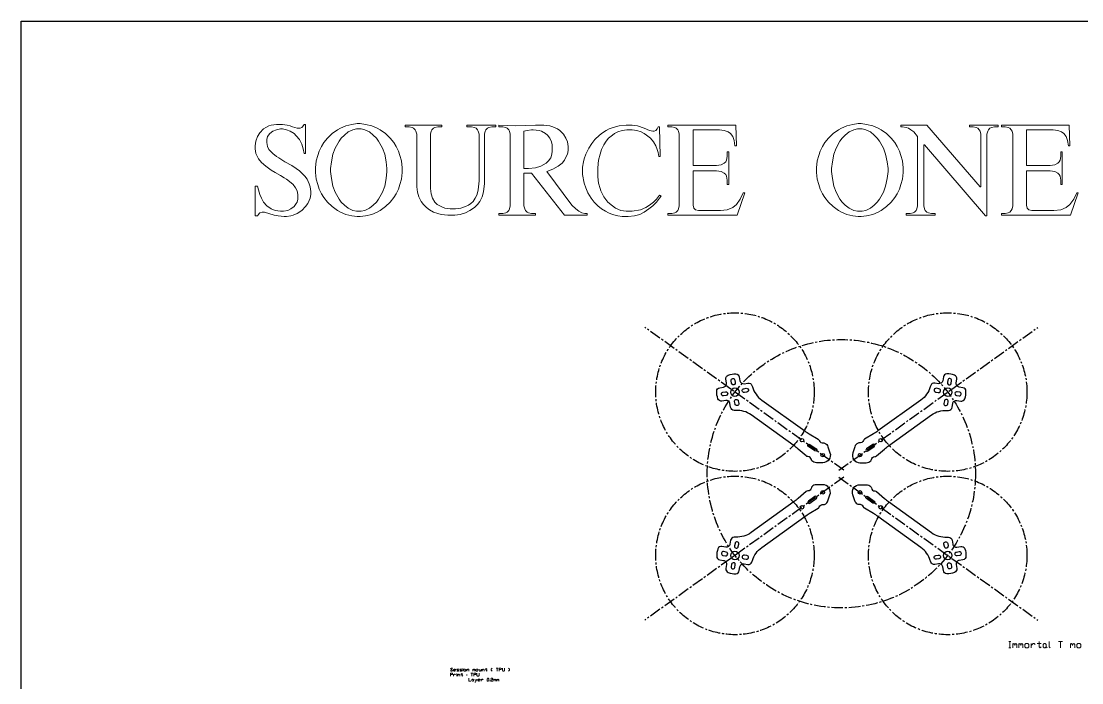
# Model space of a CAD drawing. Header units: millimetres. Extents: x 517 to 3327, y 581 to 1662.
# Drawn here: x 517 to 1387, y 1120 to 1662 of the extents above; entities that cross this region are included whole.
import ezdxf

# ---------------------------------------------------------------- set-up
doc = ezdxf.new("R2010")
doc.units = ezdxf.units.MM
doc.header["$LTSCALE"] = 0.5
doc.linetypes.add('CENTER2', pattern=[28.575, 19.05, -3.175, 3.175, -3.175])
for name, color, linetype in [('Arms', 250, 'Continuous'), ('Cen', 5, 'CENTER2'), ('draw', 1, 'Continuous')]:
    doc.layers.add(name, color=color, linetype=linetype)

msp = doc.modelspace()

# ---------------------------------------------------------------- linework, layer by layer
at = {"layer": 'Arms'}
for points in [[(1174.351, 1300.341), (1169.162, 1300.341, -0.2095062), (1165.486, 1301.952, -0.1433493), (1164.987, 1302.959, 0.3586729), (1162.087, 1305.436, -0.1747304), (1160.82, 1305.919), (1154.308, 1311.516, 0.0218201), (1150.88, 1314.212), (1115.544, 1339.585, 0.1682991), (1102.995, 1343.319, -0.0239248), (1101.561, 1343.325, -0.3527987), (1098.755, 1345.835), (1098.24, 1348.969, 0.4142136), (1094.794, 1351.444), (1091.66, 1350.929, -0.3527987), (1088.385, 1352.786, -0.1074773), (1087.352, 1359.077, -0.3527987), (1089.863, 1361.883), (1092.997, 1362.397, 0.4142136), (1095.471, 1365.843), (1094.957, 1368.977, -0.3527987), (1096.813, 1372.253, -0.1074773), (1103.104, 1373.285, -0.3527987), (1105.91, 1370.775), (1106.425, 1367.641, 0.4142136), (1109.871, 1365.166), (1113.005, 1365.68, -0.3527987), (1116.28, 1363.824, -0.0239248), (1116.744, 1362.466, 0.1682991), (1124.293, 1351.769), (1159.629, 1326.396, 0.0218201), (1163.279, 1324.009), (1170.664, 1319.628, -0.1747304), (1171.526, 1318.581, 0.3586729), (1174.8, 1316.625, -0.1433493), (1175.914, 1316.474, -0.2095062), (1178.615, 1313.505), (1180.274, 1308.589, -0.5130418)], [(1099.572, 1365.554), (1099.232, 1367.626, -1), (1102.291, 1368.128), (1102.631, 1366.056, -1)], [(1204.851, 1300.341), (1210.04, 1300.341, 0.2095062), (1213.717, 1301.952, 0.1433493), (1214.215, 1302.959, -0.3586729), (1217.115, 1305.436, 0.1747304), (1218.383, 1305.919), (1224.894, 1311.516, -0.0218201), (1228.323, 1314.212), (1263.658, 1339.585, -0.1682991), (1276.207, 1343.319, 0.0239248), (1277.642, 1343.325, 0.3527987), (1280.448, 1345.835), (1280.962, 1348.969, -0.4142136), (1284.409, 1351.444), (1287.543, 1350.929, 0.3527987), (1290.818, 1352.786, 0.1074773), (1291.85, 1359.077, 0.3527987), (1289.34, 1361.883), (1286.206, 1362.397, -0.4142136), (1283.732, 1365.843), (1284.246, 1368.977, 0.3527987), (1282.389, 1372.253, 0.1074773), (1276.098, 1373.285, 0.3527987), (1273.292, 1370.775), (1272.778, 1367.641, -0.4142136), (1269.332, 1365.166), (1266.198, 1365.68, 0.3527987), (1262.922, 1363.824, 0.0239248), (1262.459, 1362.466, -0.1682991), (1254.909, 1351.769), (1219.574, 1326.396, -0.0218201), (1215.923, 1324.009), (1208.539, 1319.628, 0.1747304), (1207.676, 1318.581, -0.3586729), (1204.403, 1316.625, 0.1433493), (1203.289, 1316.474, 0.2095062), (1200.588, 1313.505), (1198.929, 1308.589, 0.5130418)], [(1279.63, 1365.554), (1279.971, 1367.626, 1), (1276.911, 1368.128), (1276.571, 1366.056, 1)], [(1095.084, 1355.545), (1093.012, 1355.204, -1), (1092.509, 1358.264), (1094.582, 1358.604, -1)], [(1109.581, 1361.065), (1111.653, 1361.405, -1), (1112.155, 1358.346), (1110.083, 1358.006, -1)], [(1269.622, 1361.065), (1267.549, 1361.405, 1), (1267.047, 1358.346), (1269.12, 1358.006, 1)], [(1284.119, 1355.545), (1286.191, 1355.204, 1), (1286.693, 1358.264), (1284.621, 1358.604, 1)], [(1105.093, 1351.056), (1105.433, 1348.984, -1), (1102.374, 1348.482), (1102.034, 1350.554, -1)], [(1274.11, 1351.056), (1273.77, 1348.984, 1), (1276.829, 1348.482), (1277.169, 1350.554, 1)], [(1169.046, 1311.632, -1), (1167.879, 1310.007), (1162.599, 1313.799, -1), (1163.766, 1315.423)], [(1210.157, 1311.632, 1), (1211.324, 1310.007), (1216.603, 1313.799, 1), (1215.437, 1315.423)], [(1174.351, 1282.341), (1169.162, 1282.341, 0.2095062), (1165.486, 1280.73, 0.1433493), (1164.987, 1279.723, -0.3586729), (1162.087, 1277.246, 0.1747304), (1160.82, 1276.763), (1154.308, 1271.167, -0.0218201), (1150.88, 1268.47), (1115.544, 1243.098, -0.1682991), (1102.995, 1239.363, 0.0239248), (1101.561, 1239.357, 0.3527987), (1098.755, 1236.847), (1098.24, 1233.713, -0.4142136), (1094.794, 1231.239), (1091.66, 1231.753, 0.3527987), (1088.385, 1229.896, 0.1074773), (1087.352, 1223.605, 0.3527987), (1089.863, 1220.799), (1092.997, 1220.285, -0.4142136), (1095.471, 1216.839), (1094.957, 1213.705, 0.3527987), (1096.813, 1210.43, 0.1074773), (1103.104, 1209.397, 0.3527987), (1105.91, 1211.907), (1106.425, 1215.041, -0.4142136), (1109.871, 1217.516), (1113.005, 1217.002, 0.3527987), (1116.28, 1218.858, 0.0239248), (1116.744, 1220.216, -0.1682991), (1124.293, 1230.913), (1159.629, 1256.286, -0.0218201), (1163.279, 1258.673), (1170.664, 1263.054, 0.1747304), (1171.526, 1264.101, -0.3586729), (1174.8, 1266.057, 0.1433493), (1175.914, 1266.208, 0.2095062), (1178.615, 1269.177), (1180.274, 1274.094, 0.5130418)], [(1204.851, 1282.341), (1210.04, 1282.341, -0.2095062), (1213.717, 1280.73, -0.1433493), (1214.215, 1279.723, 0.3586729), (1217.115, 1277.246, -0.1747304), (1218.383, 1276.763), (1224.894, 1271.167, 0.0218201), (1228.323, 1268.47), (1263.658, 1243.098, 0.1682991), (1276.207, 1239.363, -0.0239248), (1277.642, 1239.357, -0.3527987), (1280.448, 1236.847), (1280.962, 1233.713, 0.4142136), (1284.409, 1231.239), (1287.543, 1231.753, -0.3527987), (1290.818, 1229.896, -0.1074773), (1291.85, 1223.605, -0.3527987), (1289.34, 1220.799), (1286.206, 1220.285, 0.4142136), (1283.732, 1216.839), (1284.246, 1213.705, -0.3527987), (1282.389, 1210.43, -0.1074773), (1276.098, 1209.397, -0.3527987), (1273.292, 1211.907), (1272.778, 1215.041, 0.4142136), (1269.332, 1217.516), (1266.198, 1217.002, -0.3527987), (1262.922, 1218.858, -0.0239248), (1262.459, 1220.216, 0.1682991), (1254.909, 1230.913), (1219.574, 1256.286, 0.0218201), (1215.923, 1258.673), (1208.539, 1263.054, -0.1747304), (1207.676, 1264.101, 0.3586729), (1204.403, 1266.057, -0.1433493), (1203.289, 1266.208, -0.2095062), (1200.588, 1269.177), (1198.929, 1274.094, -0.5130418)], [(1169.046, 1271.05, 1), (1167.879, 1272.675), (1162.599, 1268.883, 1), (1163.766, 1267.259)], [(1210.157, 1271.05, -1), (1211.324, 1272.675), (1216.603, 1268.883, -1), (1215.437, 1267.259)], [(1095.084, 1227.138), (1093.012, 1227.478, 1), (1092.509, 1224.419), (1094.582, 1224.079, 1)], [(1105.093, 1231.626), (1105.433, 1233.698, 1), (1102.374, 1234.2), (1102.034, 1232.128, 1)], [(1274.11, 1231.626), (1273.77, 1233.698, -1), (1276.829, 1234.2), (1277.169, 1232.128, -1)], [(1284.119, 1227.138), (1286.191, 1227.478, -1), (1286.693, 1224.419), (1284.621, 1224.079, -1)], [(1099.572, 1217.129), (1099.232, 1215.056, 1), (1102.291, 1214.554), (1102.631, 1216.627, 1)], [(1109.581, 1221.617), (1111.653, 1221.277, 1), (1112.155, 1224.336), (1110.083, 1224.676, 1)], [(1269.622, 1221.617), (1267.549, 1221.277, -1), (1267.047, 1224.336), (1269.12, 1224.676, -1)], [(1279.63, 1217.129), (1279.971, 1215.056, -1), (1276.911, 1214.554), (1276.571, 1216.627, -1)]]:
    msp.add_lwpolyline(points, format="xyb", close=True, dxfattribs=at)
for centre, radius in [((1102.332, 1358.305), 3.5), ((1276.87, 1358.305), 3.5), ((1157.293, 1318.84), 1.45), ((1221.909, 1318.84), 1.45), ((1174.351, 1306.591), 1.45), ((1204.851, 1306.591), 1.45), ((1174.351, 1276.091), 1.45), ((1204.851, 1276.091), 1.45), ((1157.293, 1263.842), 1.45), ((1221.909, 1263.842), 1.45), ((1102.332, 1224.377), 3.5), ((1276.87, 1224.377), 3.5)]:
    msp.add_circle(centre, radius, dxfattribs=at)
at = {"layer": 'Cen'}
for p, q in [((1191.683, 1294.146), (1028.415, 1411.382)), ((1187.519, 1294.146), (1350.788, 1411.382)), ((1191.683, 1288.537), (1028.415, 1171.3)), ((1187.519, 1288.537), (1350.788, 1171.3))]:
    msp.add_line(p, q, dxfattribs=at)
for centre, radius in [((1102.332, 1358.305), 65), ((1276.87, 1358.305), 65), ((1189.601, 1291.341), 110), ((1102.332, 1224.377), 65), ((1276.87, 1224.377), 65)]:
    msp.add_circle(centre, radius, dxfattribs=at)
at = {"layer": 'draw'}
msp.add_lwpolyline([(516.78, 1662.373), (3327.338, 1662.373), (3327.338, 580.661), (516.78, 580.661)], close=True, dxfattribs=at)
at = {"layer": 'draw', "color": 1, "lineweight": 0}
for points in [[(709.366, 1564.072), (710.701, 1567.809), (712.569, 1570.924), (715.684, 1574.038), (717.553, 1575.284), (720.044, 1576.53), (721.913, 1577.152), (726.273, 1577.775), (731.256, 1577.775), (734.994, 1577.152), (737.485, 1576.53), (739.354, 1575.907), (743.18, 1574.661), (745.672, 1574.661), (746.917, 1575.284), (747.54, 1575.907), (748.786, 1577.775), (750.032, 1577.775), (750.032, 1555.262), (750.032, 1554.017), (748.786, 1554.017), (748.163, 1557.754), (746.917, 1561.58), (745.049, 1565.318), (742.468, 1568.432), (740.6, 1570.301), (737.485, 1572.169), (734.371, 1573.415), (731.256, 1574.038), (729.387, 1574.038), (726.273, 1573.415), (723.159, 1572.169), (720.667, 1570.301), (718.798, 1567.809), (718.175, 1565.318)], [(778.774, 1574.661), (783.134, 1576.53)], [(783.134, 1576.53), (788.117, 1577.775)], [(788.117, 1577.775), (792.477, 1578.398)], [(829.317, 1538.444), (829.317, 1542.182), (828.694, 1547.788), (827.448, 1552.148), (826.203, 1555.885), (824.334, 1559.623), (822.465, 1562.826), (819.351, 1566.563), (815.613, 1570.301), (811.253, 1573.415), (808.762, 1574.661), (804.312, 1576.53), (799.329, 1577.775), (794.969, 1578.398), (792.477, 1578.398)], [(831.809, 1575.907), (831.809, 1577.152), (859.928, 1577.152), (861.796, 1577.152)], [(834.923, 1575.907), (831.809, 1575.907)], [(837.415, 1575.284), (834.923, 1575.907)], [(838.66, 1574.661), (837.415, 1575.284)], [(854.944, 1574.661), (856.19, 1575.284), (858.682, 1575.907), (861.796, 1575.907)], [(861.796, 1575.907), (861.796, 1577.152)], [(882.441, 1575.907), (882.441, 1577.152)], [(882.441, 1577.152), (904.954, 1577.152), (906.199, 1577.152)], [(889.915, 1574.661), (888.67, 1575.284), (886.178, 1575.907), (882.441, 1575.907)], [(899.259, 1574.661), (900.504, 1575.284)], [(900.504, 1575.284), (902.996, 1575.907)], [(902.996, 1575.907), (906.199, 1575.907)], [(906.199, 1575.907), (906.199, 1577.152)], [(908.691, 1577.152), (908.691, 1575.907)], [(922.395, 1576.53), (908.691, 1577.152)], [(918.034, 1569.678), (917.412, 1572.169), (916.789, 1573.415), (915.543, 1574.661), (914.297, 1575.284), (911.806, 1575.907), (908.691, 1575.907)], [(938.679, 1577.152), (922.395, 1576.53)], [(945.531, 1577.152), (939.925, 1577.152), (938.679, 1577.152)], [(965.463, 1559.623), (964.84, 1563.449), (963.594, 1566.563), (961.726, 1569.678), (958.611, 1572.792), (956.743, 1574.038), (953.005, 1575.907), (950.514, 1576.53), (945.531, 1577.152)], [(991.091, 1569.055), (993.582, 1570.924), (996.697, 1572.792), (999.188, 1574.038), (1002.392, 1575.284), (1007.375, 1576.53), (1012.981, 1577.152), (1017.964, 1577.152), (1022.324, 1576.53), (1027.93, 1574.661), (1032.29, 1572.792), (1034.871, 1572.169), (1036.117, 1572.169), (1037.363, 1572.792), (1038.608, 1574.038), (1039.231, 1575.907)], [(1021.701, 1572.792), (1025.439, 1571.546), (1027.93, 1570.301), (1029.799, 1569.055), (1032.913, 1566.563), (1035.494, 1563.449), (1037.363, 1560.334), (1038.608, 1557.131), (1039.231, 1554.639), (1039.854, 1551.525), (1041.1, 1551.525), (1040.477, 1575.907), (1039.231, 1575.907)], [(1102.944, 1577.152), (1052.312, 1577.152), (1047.329, 1577.152)], [(1056.672, 1569.678), (1056.049, 1572.169), (1055.426, 1573.415), (1054.181, 1574.661), (1052.935, 1575.284), (1050.443, 1575.907), (1047.329, 1575.907), (1047.329, 1577.152)], [(1067.973, 1573.415), (1084.791, 1573.415), (1089.774, 1573.415), (1093.512, 1572.792), (1096.626, 1571.546), (1098.584, 1570.301), (1100.452, 1567.809), (1101.698, 1564.695), (1102.321, 1560.334), (1103.567, 1560.334), (1102.944, 1577.152)], [(1189.704, 1574.661), (1194.064, 1576.53)], [(1194.064, 1576.53), (1199.136, 1577.775)], [(1199.136, 1577.775), (1203.496, 1578.398)], [(1240.336, 1538.444), (1240.336, 1542.182), (1239.713, 1547.788), (1238.467, 1552.148), (1237.221, 1555.885), (1235.353, 1559.623), (1233.484, 1562.826), (1230.37, 1566.563), (1226.543, 1570.301), (1222.183, 1573.415), (1219.692, 1574.661), (1215.331, 1576.53), (1210.348, 1577.775), (1205.988, 1578.398), (1203.496, 1578.398)], [(1238.467, 1575.907), (1238.467, 1577.152)], [(1259.735, 1577.152), (1242.827, 1577.152), (1238.467, 1577.152)], [(1239.713, 1575.907), (1238.467, 1575.907)], [(1239.713, 1575.907), (1242.827, 1575.284), (1244.696, 1574.661), (1246.565, 1573.415), (1249.056, 1571.546)], [(1303.426, 1526.52), (1259.735, 1577.152)], [(1294.705, 1577.152), (1317.129, 1577.152), (1318.375, 1577.152)], [(1294.705, 1575.907), (1294.705, 1577.152)], [(1297.82, 1575.907), (1294.705, 1575.907)], [(1300.311, 1575.284), (1297.82, 1575.907)], [(1301.557, 1574.661), (1300.311, 1575.284)], [(1311.523, 1574.661), (1312.769, 1575.284), (1315.261, 1575.907), (1318.375, 1575.907)], [(1318.375, 1575.907), (1318.375, 1577.152)], [(1376.482, 1577.152), (1325.939, 1577.152), (1320.867, 1577.152)], [(1330.299, 1569.678), (1329.676, 1572.169), (1329.053, 1573.415), (1327.808, 1574.661), (1326.562, 1575.284), (1324.07, 1575.907), (1320.867, 1575.907), (1320.867, 1577.152)], [(1341.511, 1573.415), (1358.418, 1573.415), (1363.401, 1573.415), (1367.139, 1572.792), (1370.253, 1571.546), (1372.122, 1570.301), (1373.99, 1567.809), (1375.236, 1564.695), (1375.859, 1560.334), (1377.105, 1560.334), (1376.482, 1577.152)], [(764.981, 1562.826), (768.096, 1566.563)], [(768.096, 1566.563), (771.833, 1570.301)], [(771.833, 1570.301), (776.282, 1573.415)], [(776.282, 1573.415), (778.774, 1574.661)], [(777.528, 1564.072), (779.397, 1566.563)], [(779.397, 1566.563), (781.888, 1569.055)], [(781.888, 1569.055), (785.003, 1571.546)], [(785.003, 1571.546), (788.74, 1573.415)], [(788.74, 1573.415), (791.855, 1574.038)], [(816.859, 1539.067), (816.859, 1541.559), (816.236, 1547.165), (814.99, 1553.394), (813.122, 1558.377), (810.007, 1564.072), (808.139, 1566.563), (805.558, 1569.055), (802.444, 1571.546), (798.706, 1573.415), (795.592, 1574.038), (791.855, 1574.038)], [(839.995, 1573.415), (838.66, 1574.661)], [(840.618, 1572.169), (839.995, 1573.415)], [(841.241, 1569.678), (840.618, 1572.169)], [(851.83, 1507.834), (849.338, 1509.702), (846.847, 1512.194), (844.978, 1514.685), (843.11, 1518.423), (841.864, 1522.16), (841.241, 1526.52), (841.241, 1565.94), (841.241, 1569.678)], [(852.453, 1569.678), (853.076, 1572.169), (853.699, 1573.415)], [(852.453, 1569.678), (852.453, 1530.258), (852.453, 1525.275)], [(853.699, 1573.415), (854.944, 1574.661)], [(891.161, 1573.415), (889.915, 1574.661)], [(892.407, 1569.678), (891.784, 1572.169), (891.161, 1573.415)], [(892.407, 1531.503), (892.407, 1565.318), (892.407, 1569.678)], [(896.767, 1569.678), (897.39, 1572.169)], [(896.767, 1529.012), (896.767, 1568.432), (896.767, 1569.678)], [(897.39, 1572.169), (898.013, 1573.415)], [(898.013, 1573.415), (899.259, 1574.661)], [(918.034, 1569.678), (918.034, 1513.44), (918.034, 1510.948)], [(931.738, 1572.792), (929.246, 1572.169)], [(929.246, 1572.169), (929.246, 1544.05), (929.246, 1541.559)], [(935.475, 1573.415), (931.738, 1572.792)], [(936.81, 1573.415), (935.475, 1573.415)], [(941.793, 1572.792), (936.81, 1573.415)], [(946.776, 1570.301), (943.662, 1572.169), (941.793, 1572.792)], [(952.382, 1560.957), (951.76, 1563.449), (950.514, 1566.563), (948.645, 1569.055), (946.776, 1570.301)], [(981.747, 1521.537), (979.879, 1525.897), (978.633, 1529.635), (977.387, 1536.576), (977.387, 1542.182), (977.387, 1542.804), (978.01, 1547.165), (978.633, 1549.656), (979.879, 1553.394), (982.37, 1558.377), (984.862, 1562.203), (987.353, 1565.318), (991.091, 1569.055)], [(990.468, 1548.41), (991.714, 1553.394), (992.959, 1557.131), (994.828, 1560.957), (996.697, 1564.072), (998.565, 1566.563), (1001.769, 1569.055), (1003.637, 1570.301)], [(1021.701, 1572.792), (1017.964, 1573.415), (1013.604, 1573.415), (1009.866, 1572.792), (1006.129, 1571.546), (1003.637, 1570.301)], [(1056.672, 1569.678), (1056.672, 1513.44), (1056.672, 1510.948)], [(1067.973, 1573.415), (1067.973, 1545.296), (1067.973, 1544.05)], [(1176, 1562.826), (1179.115, 1566.563)], [(1179.115, 1566.563), (1182.852, 1570.301)], [(1182.852, 1570.301), (1187.212, 1573.415)], [(1187.212, 1573.415), (1189.704, 1574.661)], [(1188.458, 1564.072), (1190.327, 1566.563)], [(1190.327, 1566.563), (1192.818, 1569.055)], [(1192.818, 1569.055), (1196.022, 1571.546)], [(1196.022, 1571.546), (1199.759, 1573.415)], [(1199.759, 1573.415), (1202.873, 1574.038)], [(1227.878, 1539.067), (1227.878, 1541.559), (1227.255, 1547.165), (1225.92, 1553.394), (1224.052, 1558.377), (1220.937, 1564.072), (1219.069, 1566.563), (1216.577, 1569.055), (1213.463, 1571.546), (1209.725, 1573.415), (1206.611, 1574.038), (1202.873, 1574.038)], [(1249.056, 1571.546), (1252.171, 1567.809)], [(1252.171, 1567.809), (1252.171, 1511.571), (1252.171, 1510.948)], [(1302.803, 1573.415), (1301.557, 1574.661)], [(1303.426, 1572.169), (1302.803, 1573.415)], [(1304.049, 1569.678), (1303.426, 1572.169)], [(1304.049, 1526.52), (1304.049, 1565.94), (1304.049, 1569.678)], [(1309.032, 1569.678), (1309.655, 1572.169), (1310.278, 1573.415)], [(1309.032, 1502.761), (1309.032, 1564.695), (1309.032, 1569.678)], [(1310.278, 1573.415), (1311.523, 1574.661)], [(1330.299, 1569.678), (1330.299, 1513.44), (1330.299, 1510.948)], [(1341.511, 1573.415), (1341.511, 1545.296), (1341.511, 1544.05)], [(709.366, 1564.072), (708.743, 1560.334), (708.743, 1557.754), (709.366, 1554.017), (709.989, 1552.148), (711.324, 1549.656)], [(718.175, 1565.318), (718.175, 1562.826), (718.798, 1559.623), (720.044, 1557.131), (723.159, 1554.017), (726.273, 1551.525), (728.142, 1550.279), (733.125, 1547.165), (738.731, 1544.05), (742.468, 1541.559), (745.049, 1539.69)], [(761.244, 1555.885), (763.113, 1559.623)], [(763.113, 1559.623), (764.981, 1562.826)], [(772.456, 1553.394), (774.325, 1558.377)], [(774.325, 1558.377), (777.528, 1564.072)], [(951.137, 1550.279), (951.76, 1552.148), (952.382, 1555.262), (952.382, 1560.957)], [(964.84, 1553.394), (965.463, 1556.508), (965.463, 1559.623)], [(1172.263, 1555.885), (1174.132, 1559.623)], [(1174.132, 1559.623), (1176, 1562.826)], [(1183.475, 1553.394), (1185.344, 1558.377)], [(1185.344, 1558.377), (1188.458, 1564.072)], [(1257.154, 1560.957), (1257.154, 1515.931), (1257.154, 1510.948)], [(1257.154, 1560.957), (1257.777, 1560.957)], [(1307.786, 1502.761), (1257.777, 1560.957)], [(711.324, 1549.656), (713.815, 1546.542)], [(758.752, 1547.788), (759.998, 1552.148)], [(759.998, 1552.148), (761.244, 1555.885)], [(771.21, 1547.165), (772.456, 1553.394)], [(947.399, 1545.919), (949.268, 1547.788), (951.137, 1550.279)], [(962.349, 1548.41), (963.594, 1550.902)], [(963.594, 1550.902), (964.84, 1553.394)], [(1097.249, 1528.389), (1097.249, 1550.902), (1097.249, 1555.262), (1096.003, 1555.262), (1096.003, 1551.525), (1095.38, 1548.41), (1094.757, 1547.165), (1093.512, 1545.919)], [(1169.771, 1547.788), (1171.017, 1552.148)], [(1171.017, 1552.148), (1172.263, 1555.885)], [(1182.229, 1547.165), (1183.475, 1553.394)], [(1370.876, 1528.389), (1370.876, 1550.902), (1370.876, 1555.262), (1369.63, 1555.262), (1369.63, 1551.525), (1369.007, 1548.41), (1368.384, 1547.165), (1367.139, 1545.919)], [(713.815, 1546.542), (717.553, 1543.427)], [(717.553, 1543.427), (721.913, 1540.313), (725.027, 1538.444), (729.387, 1535.953)], [(758.129, 1542.182), (758.752, 1547.788)], [(758.129, 1538.444), (758.129, 1542.182)], [(770.587, 1541.559), (771.21, 1547.165)], [(770.587, 1539.067), (770.587, 1541.559)], [(947.399, 1545.919), (943.039, 1543.427), (938.679, 1542.182), (932.984, 1541.559), (929.246, 1541.559)], [(948.022, 1539.067), (953.005, 1540.936), (957.366, 1543.427)], [(957.366, 1543.427), (960.48, 1545.919), (962.349, 1548.41)], [(1008.621, 1507.211), (1004.26, 1509.079), (1001.769, 1510.948), (997.942, 1514.063), (994.828, 1518.423), (992.336, 1523.406), (991.714, 1525.275), (990.468, 1529.635), (989.845, 1534.707), (989.845, 1540.313), (989.845, 1542.182), (990.468, 1548.41)], [(1087.283, 1544.05), (1070.465, 1544.05), (1067.973, 1544.05)], [(1087.283, 1544.05), (1091.02, 1544.673)], [(1091.02, 1544.673), (1093.512, 1545.919)], [(1169.148, 1542.182), (1169.771, 1547.788)], [(1169.148, 1538.444), (1169.148, 1542.182)], [(1181.606, 1541.559), (1182.229, 1547.165)], [(1181.606, 1539.067), (1181.606, 1541.559)], [(1360.91, 1544.05), (1344.003, 1544.05), (1341.511, 1544.05)], [(1360.91, 1544.05), (1364.647, 1544.673)], [(1364.647, 1544.673), (1367.139, 1545.919)], [(745.049, 1539.69), (749.409, 1535.33), (751.278, 1532.749), (753.146, 1529.012), (753.769, 1526.52), (754.392, 1522.783), (754.392, 1520.291), (753.769, 1517.177), (753.146, 1515.308), (751.901, 1512.817), (750.032, 1510.325), (746.917, 1507.211), (743.18, 1504.63), (739.977, 1503.384), (738.108, 1502.761), (734.371, 1502.139), (732.502, 1502.139), (727.519, 1502.761), (724.404, 1503.384), (716.307, 1505.876), (714.438, 1505.876), (712.569, 1505.253), (711.947, 1504.63), (711.324, 1504.007), (710.701, 1502.761), (708.743, 1502.761)], [(729.387, 1535.953), (732.502, 1534.084), (734.371, 1532.749), (736.862, 1530.881), (739.977, 1528.389), (741.845, 1525.897), (743.18, 1523.406), (743.803, 1520.291), (743.803, 1516.554)], [(758.129, 1538.444), (758.752, 1532.749), (759.998, 1528.389), (761.244, 1524.652), (763.113, 1520.914), (764.981, 1517.8), (768.096, 1514.063), (771.833, 1510.325), (776.282, 1507.211), (778.774, 1505.876), (783.134, 1504.007), (788.117, 1502.761), (792.477, 1502.139)], [(770.587, 1539.067), (771.21, 1533.461), (772.456, 1527.143), (774.325, 1522.16), (777.528, 1516.554), (779.397, 1514.063), (781.888, 1511.571), (785.003, 1509.079), (788.74, 1507.211), (791.855, 1506.588)], [(816.236, 1533.461), (814.99, 1527.143)], [(816.859, 1539.067), (816.236, 1533.461)], [(828.694, 1532.749), (827.448, 1528.389)], [(829.317, 1538.444), (828.694, 1532.749)], [(892.407, 1531.503), (891.784, 1524.029), (891.161, 1521.537), (890.538, 1519.669), (889.292, 1517.177), (887.424, 1514.685), (885.555, 1512.817)], [(929.246, 1537.821), (934.852, 1537.821), (935.475, 1537.821)], [(929.246, 1537.821), (929.246, 1515.308), (929.246, 1510.948)], [(962.349, 1503.384), (935.475, 1537.821)], [(962.349, 1503.384), (979.256, 1503.384), (981.124, 1503.384), (981.124, 1504.63), (979.256, 1504.63), (976.764, 1505.253), (974.273, 1506.588), (971.781, 1508.456), (968.578, 1511.571), (948.022, 1539.067)], [(1087.283, 1539.69), (1070.465, 1539.69), (1067.973, 1539.69)], [(1067.973, 1539.69), (1067.973, 1511.571)], [(1087.283, 1539.69), (1091.02, 1539.067)], [(1091.02, 1539.067), (1093.512, 1537.821)], [(1093.512, 1537.821), (1094.757, 1536.576)], [(1094.757, 1536.576), (1095.38, 1535.33)], [(1095.38, 1535.33), (1096.003, 1532.126)], [(1096.003, 1532.126), (1096.003, 1528.389)], [(1169.148, 1538.444), (1169.771, 1532.749), (1171.017, 1528.389), (1172.263, 1524.652), (1174.132, 1520.914), (1176, 1517.8), (1179.115, 1514.063), (1182.852, 1510.325), (1187.212, 1507.211), (1189.704, 1505.876), (1194.064, 1504.007), (1199.136, 1502.761), (1203.496, 1502.139)], [(1181.606, 1539.067), (1182.229, 1533.461), (1183.475, 1527.143), (1185.344, 1522.16), (1188.458, 1516.554), (1190.327, 1514.063), (1192.818, 1511.571), (1196.022, 1509.079), (1199.759, 1507.211), (1202.873, 1506.588)], [(1227.255, 1533.461), (1225.92, 1527.143)], [(1227.878, 1539.067), (1227.255, 1533.461)], [(1239.713, 1532.749), (1238.467, 1528.389)], [(1240.336, 1538.444), (1239.713, 1532.749)], [(1360.91, 1539.69), (1344.003, 1539.69), (1341.511, 1539.69)], [(1341.511, 1539.69), (1341.511, 1511.571)], [(1360.91, 1539.69), (1364.647, 1539.067)], [(1364.647, 1539.067), (1367.139, 1537.821)], [(1367.139, 1537.821), (1368.384, 1536.576)], [(1368.384, 1536.576), (1369.007, 1535.33)], [(1369.007, 1535.33), (1369.63, 1532.126)], [(1369.63, 1532.126), (1369.63, 1528.389)], [(742.468, 1512.817), (740.6, 1510.325), (738.108, 1508.456), (735.616, 1507.211), (731.879, 1506.588), (729.387, 1506.588), (725.027, 1507.211), (721.913, 1508.456), (718.175, 1510.948), (715.684, 1514.063), (713.815, 1517.177), (712.569, 1520.291), (711.324, 1524.029), (710.701, 1527.143), (708.743, 1527.143), (708.743, 1504.63), (708.743, 1502.761)], [(814.99, 1527.143), (813.122, 1522.16)], [(826.203, 1524.652), (824.334, 1520.914)], [(827.448, 1528.389), (826.203, 1524.652)], [(873.097, 1508.456), (868.648, 1508.456), (864.288, 1509.079), (861.173, 1510.325), (858.059, 1512.194), (856.19, 1514.063), (854.322, 1517.177), (853.076, 1520.914), (852.453, 1525.275)], [(896.144, 1522.783), (895.521, 1520.291), (894.898, 1518.423), (893.03, 1514.685), (891.161, 1512.194), (888.67, 1509.702), (884.932, 1507.211), (881.195, 1505.253), (876.835, 1504.007)], [(896.767, 1529.012), (896.144, 1522.783)], [(1096.003, 1528.389), (1097.249, 1528.389)], [(1225.92, 1527.143), (1224.052, 1522.16)], [(1237.221, 1524.652), (1235.353, 1520.914)], [(1238.467, 1528.389), (1237.221, 1524.652)], [(1304.049, 1526.52), (1303.426, 1526.52)], [(1369.63, 1528.389), (1370.876, 1528.389)], [(743.803, 1516.554), (743.18, 1514.063), (742.468, 1512.817)], [(808.139, 1514.063), (805.558, 1511.571)], [(810.007, 1516.554), (808.139, 1514.063)], [(813.122, 1522.16), (810.007, 1516.554)], [(819.351, 1514.063), (815.613, 1510.325)], [(822.465, 1517.8), (819.351, 1514.063)], [(824.334, 1520.914), (822.465, 1517.8)], [(1006.129, 1502.761), (1001.769, 1504.007), (998.565, 1505.253), (996.074, 1506.588), (992.959, 1508.456), (989.845, 1510.948), (986.73, 1514.063), (984.239, 1517.177), (981.747, 1521.537)], [(1041.723, 1519.046), (1040.477, 1517.177), (1037.985, 1514.063), (1034.871, 1510.948), (1031.668, 1508.456), (1027.93, 1505.876), (1024.193, 1504.007), (1019.833, 1502.761), (1014.849, 1502.139), (1009.866, 1502.139), (1006.129, 1502.761)], [(1041.723, 1519.046), (1040.477, 1519.669), (1037.985, 1516.554), (1035.494, 1514.063), (1032.29, 1511.571), (1029.176, 1509.702), (1024.816, 1507.834)], [(1067.973, 1511.571), (1068.596, 1509.079), (1069.842, 1507.834), (1072.333, 1507.211), (1089.151, 1507.211), (1090.397, 1507.211), (1096.003, 1507.834), (1100.452, 1509.702), (1103.567, 1512.194), (1106.681, 1516.554)], [(1104.19, 1503.384), (1110.419, 1521.537), (1109.173, 1521.537), (1106.681, 1516.554)], [(1219.069, 1514.063), (1216.577, 1511.571)], [(1220.937, 1516.554), (1219.069, 1514.063)], [(1224.052, 1522.16), (1220.937, 1516.554)], [(1230.37, 1514.063), (1226.543, 1510.325)], [(1233.484, 1517.8), (1230.37, 1514.063)], [(1235.353, 1520.914), (1233.484, 1517.8)], [(1341.511, 1511.571), (1342.134, 1509.079), (1343.38, 1507.834), (1345.871, 1507.211), (1362.778, 1507.211), (1364.024, 1507.211), (1369.63, 1507.834), (1373.99, 1509.702), (1377.105, 1512.194), (1380.219, 1516.554)], [(1377.728, 1503.384), (1383.957, 1521.537), (1382.711, 1521.537), (1380.219, 1516.554)], [(795.592, 1506.588), (791.855, 1506.588)], [(798.706, 1507.211), (795.592, 1506.588)], [(802.444, 1509.079), (798.706, 1507.211)], [(805.558, 1511.571), (802.444, 1509.079)], [(808.762, 1505.876), (804.312, 1504.007)], [(811.253, 1507.211), (808.762, 1505.876)], [(815.613, 1510.325), (811.253, 1507.211)], [(854.944, 1505.876), (851.83, 1507.834)], [(858.682, 1504.63), (854.944, 1505.876)], [(885.555, 1512.817), (883.686, 1511.571), (881.195, 1510.325), (877.458, 1509.079), (873.097, 1508.456)], [(914.297, 1505.253), (911.806, 1504.63)], [(915.543, 1505.876), (914.297, 1505.253)], [(916.789, 1507.211), (915.543, 1505.876)], [(917.412, 1508.456), (916.789, 1507.211)], [(918.034, 1510.948), (917.412, 1508.456)], [(929.246, 1510.948), (929.869, 1508.456), (930.492, 1507.211)], [(930.492, 1507.211), (931.738, 1505.876)], [(931.738, 1505.876), (932.984, 1505.253), (935.475, 1504.63), (938.679, 1504.63), (938.679, 1503.384)], [(1024.816, 1507.834), (1017.964, 1506.588), (1012.981, 1506.588), (1008.621, 1507.211)], [(1054.181, 1505.876), (1052.935, 1505.253), (1050.443, 1504.63), (1047.329, 1504.63)], [(1055.426, 1507.211), (1054.181, 1505.876)], [(1056.672, 1510.948), (1056.049, 1508.456), (1055.426, 1507.211)], [(1206.611, 1506.588), (1202.873, 1506.588)], [(1209.725, 1507.211), (1206.611, 1506.588)], [(1213.463, 1509.079), (1209.725, 1507.211)], [(1216.577, 1511.571), (1213.463, 1509.079)], [(1219.692, 1505.876), (1215.331, 1504.007)], [(1222.183, 1507.211), (1219.692, 1505.876)], [(1226.543, 1510.325), (1222.183, 1507.211)], [(1248.434, 1505.253), (1245.942, 1504.63)], [(1249.679, 1505.876), (1248.434, 1505.253)], [(1250.925, 1507.211), (1249.679, 1505.876)], [(1251.548, 1508.456), (1250.925, 1507.211)], [(1252.171, 1510.948), (1251.548, 1508.456)], [(1257.154, 1510.948), (1257.777, 1508.456), (1258.4, 1507.211)], [(1258.4, 1507.211), (1259.735, 1505.876)], [(1259.735, 1505.876), (1260.98, 1505.253), (1263.472, 1504.63), (1266.586, 1504.63)], [(1327.808, 1505.876), (1326.562, 1505.253), (1324.07, 1504.63), (1320.867, 1504.63)], [(1329.053, 1507.211), (1327.808, 1505.876)], [(1330.299, 1510.948), (1329.676, 1508.456), (1329.053, 1507.211)], [(794.969, 1502.139), (792.477, 1502.139)], [(799.329, 1502.761), (794.969, 1502.139)], [(804.312, 1504.007), (799.329, 1502.761)], [(866.779, 1503.384), (861.173, 1504.007), (858.682, 1504.63)], [(876.835, 1504.007), (872.474, 1503.384), (866.779, 1503.384)], [(908.691, 1504.63), (908.691, 1503.384)], [(911.806, 1504.63), (908.691, 1504.63)], [(908.691, 1503.384), (936.81, 1503.384), (938.679, 1503.384)], [(1104.19, 1503.384), (1047.952, 1503.384), (1047.329, 1503.384), (1047.329, 1504.63)], [(1205.988, 1502.139), (1203.496, 1502.139)], [(1210.348, 1502.761), (1205.988, 1502.139)], [(1215.331, 1504.007), (1210.348, 1502.761)], [(1245.942, 1504.63), (1242.827, 1504.63)], [(1242.827, 1504.63), (1242.827, 1503.384)], [(1266.586, 1503.384), (1244.073, 1503.384), (1242.827, 1503.384)], [(1266.586, 1504.63), (1266.586, 1503.384)], [(1309.032, 1502.761), (1307.786, 1502.761)], [(1377.728, 1503.384), (1321.49, 1503.384), (1320.867, 1503.384), (1320.867, 1504.63)]]:
    msp.add_lwpolyline(points, dxfattribs=at)
at = {"layer": 'draw', "lineweight": 0}
for points in [[(1326.903, 1153.715), (1328.562, 1153.715)], [(1326.903, 1148.712), (1328.562, 1148.712)], [(1327.732, 1153.715), (1327.732, 1148.712)], [(1330.221, 1148.712), (1330.221, 1152.055)], [(1330.221, 1151.226), (1331.075, 1152.055), (1331.905, 1151.226), (1331.905, 1150.396)], [(1331.905, 1151.226), (1332.735, 1152.055), (1333.564, 1151.226), (1333.564, 1148.712)], [(1335.223, 1148.712), (1335.223, 1152.055)], [(1335.223, 1151.226), (1336.053, 1152.055), (1336.883, 1151.226), (1336.883, 1150.396)], [(1336.883, 1151.226), (1337.737, 1152.055), (1338.567, 1151.226), (1338.567, 1148.712)], [(1345.228, 1148.712), (1345.228, 1152.055)], [(1345.228, 1150.396), (1346.887, 1152.055), (1347.717, 1152.055), (1348.547, 1151.226)], [(1350.206, 1152.055), (1353.549, 1152.055)], [(1351.89, 1153.715), (1351.89, 1149.542), (1352.719, 1148.712), (1353.549, 1149.542)], [(1357.722, 1149.542), (1358.551, 1148.712)], [(1360.211, 1153.715), (1360.211, 1149.542), (1361.04, 1148.712)], [(1367.702, 1153.715), (1371.045, 1153.715)], [(1369.361, 1153.715), (1369.361, 1148.712)], [(1377.707, 1148.712), (1377.707, 1152.055)], [(1377.707, 1151.226), (1378.536, 1152.055), (1379.366, 1151.226), (1379.366, 1150.396)], [(1379.366, 1151.226), (1380.195, 1152.055), (1381.025, 1151.226), (1381.025, 1148.712)], [(869.042, 1129.967), (869.443, 1129.535), (870.276, 1129.535), (870.708, 1129.967), (869.042, 1131.633), (869.443, 1132.035), (870.276, 1132.035), (870.708, 1131.633)], [(871.542, 1130.368), (872.776, 1130.368), (873.208, 1130.8), (872.776, 1131.201), (871.943, 1131.201), (871.542, 1130.8), (871.542, 1129.967), (871.943, 1129.535), (872.776, 1129.535)], [(874.041, 1129.535), (875.276, 1129.535), (875.708, 1129.967), (875.276, 1130.368), (874.443, 1130.368), (874.041, 1130.8), (874.443, 1131.201), (875.708, 1131.201)], [(876.541, 1129.535), (877.776, 1129.535), (878.208, 1129.967), (877.776, 1130.368), (876.942, 1130.368), (876.541, 1130.8), (876.942, 1131.201), (878.208, 1131.201)], [(879.041, 1131.633), (879.041, 1132.035)], [(879.041, 1129.535), (879.041, 1131.201)], [(882.343, 1129.535), (882.343, 1131.201)], [(882.343, 1130.368), (883.176, 1131.201), (883.608, 1131.201), (884.01, 1130.8), (884.01, 1129.535)], [(887.343, 1129.535), (887.343, 1131.201)], [(887.343, 1130.8), (887.775, 1131.201), (888.176, 1130.8), (888.176, 1130.368)], [(888.176, 1130.8), (888.608, 1131.201), (889.009, 1130.8), (889.009, 1129.535)], [(892.342, 1131.201), (892.342, 1129.967), (892.774, 1129.535), (893.175, 1129.535), (894.009, 1130.368)], [(894.009, 1131.201), (894.009, 1129.535)], [(894.842, 1129.535), (894.842, 1131.201)], [(894.842, 1130.368), (895.675, 1131.201), (896.107, 1131.201), (896.508, 1130.8), (896.508, 1129.535)], [(897.342, 1131.201), (899.008, 1131.201)], [(898.175, 1132.035), (898.175, 1129.967), (898.607, 1129.535), (899.008, 1129.967)], [(903.174, 1132.035), (902.341, 1131.201), (902.341, 1130.368), (903.174, 1129.535)], [(906.507, 1132.035), (908.174, 1132.035)], [(907.341, 1132.035), (907.341, 1129.535)], [(909.007, 1129.535), (909.007, 1132.035), (910.241, 1132.035), (910.674, 1131.633), (910.674, 1131.201), (910.241, 1130.8), (909.007, 1130.8)], [(911.507, 1132.035), (911.507, 1129.967), (911.908, 1129.535), (912.741, 1129.535), (913.173, 1129.967), (913.173, 1132.035)], [(916.506, 1132.035), (917.34, 1131.201), (917.34, 1130.368), (916.506, 1129.535)], [(869.042, 1125.369), (869.042, 1127.868), (870.276, 1127.868), (870.708, 1127.467), (870.708, 1127.035), (870.276, 1126.634), (869.042, 1126.634)], [(871.542, 1125.369), (871.542, 1127.035)], [(871.542, 1126.202), (872.375, 1127.035), (872.776, 1127.035), (873.208, 1126.634)], [(874.041, 1127.467), (874.041, 1127.868)], [(874.041, 1125.369), (874.041, 1127.035)], [(874.875, 1125.369), (874.875, 1127.035)], [(874.875, 1126.202), (875.708, 1127.035), (876.109, 1127.035), (876.541, 1126.634), (876.541, 1125.369)], [(877.374, 1127.035), (879.041, 1127.035)], [(878.208, 1127.868), (878.208, 1125.801), (878.609, 1125.369), (879.041, 1125.801)], [(882.343, 1127.035), (882.343, 1126.634)], [(882.343, 1126.202), (882.343, 1125.801)], [(884.01, 1123.702), (884.01, 1121.202), (885.676, 1121.202)], [(885.676, 1127.868), (887.343, 1127.868)], [(886.509, 1127.868), (886.509, 1125.369)], [(888.176, 1125.369), (888.176, 1127.868), (889.441, 1127.868), (889.842, 1127.467), (889.842, 1127.035), (889.441, 1126.634), (888.176, 1126.634)], [(889.009, 1122.869), (889.842, 1121.202)], [(890.676, 1122.869), (889.441, 1120.369), (889.009, 1120.369)], [(890.676, 1127.868), (890.676, 1125.801), (891.108, 1125.369), (891.941, 1125.369), (892.342, 1125.801), (892.342, 1127.868)], [(891.509, 1122.036), (892.774, 1122.036), (893.175, 1122.468), (892.774, 1122.869), (891.941, 1122.869), (891.509, 1122.468), (891.509, 1121.634), (891.941, 1121.202), (892.774, 1121.202)], [(894.009, 1121.202), (894.009, 1122.869)], [(894.009, 1122.036), (894.842, 1122.869), (895.274, 1122.869), (895.675, 1122.468)], [(901.94, 1123.301), (902.341, 1123.702), (903.174, 1123.702), (903.606, 1123.301), (903.606, 1122.869), (903.174, 1122.468), (902.341, 1122.468), (901.94, 1122.036), (901.94, 1121.202), (903.606, 1121.202)], [(904.44, 1121.202), (904.44, 1122.869)], [(904.44, 1122.468), (904.841, 1122.869), (905.273, 1122.468), (905.273, 1122.036)], [(905.273, 1122.468), (905.674, 1122.869), (906.106, 1122.468), (906.106, 1121.202)], [(906.939, 1121.202), (906.939, 1122.869)], [(906.939, 1122.468), (907.341, 1122.869), (907.773, 1122.468), (907.773, 1122.036)], [(907.773, 1122.468), (908.174, 1122.869), (908.606, 1122.468), (908.606, 1121.202)], [(887.775, 1121.634), (888.176, 1121.202)], [(901.107, 1121.202), (901.107, 1121.634)]]:
    msp.add_lwpolyline(points, dxfattribs=at)
for points in [[(1342.715, 1148.712), (1341.055, 1148.712), (1340.226, 1149.542), (1340.226, 1151.226), (1341.055, 1152.055), (1342.715, 1152.055), (1343.544, 1151.226), (1343.544, 1149.542), (1342.715, 1148.712)], [(1356.892, 1148.712), (1356.038, 1148.712), (1355.208, 1149.542), (1355.208, 1151.226), (1356.038, 1152.055), (1356.892, 1152.055), (1357.722, 1151.226), (1357.722, 1149.542), (1356.892, 1148.712)], [(1385.198, 1148.712), (1383.538, 1148.712), (1382.709, 1149.542), (1382.709, 1151.226), (1383.538, 1152.055), (1385.198, 1152.055), (1386.027, 1151.226), (1386.027, 1149.542), (1385.198, 1148.712)], [(881.109, 1129.535), (880.275, 1129.535), (879.843, 1129.967), (879.843, 1130.8), (880.275, 1131.201), (881.109, 1131.201), (881.51, 1130.8), (881.51, 1129.967), (881.109, 1129.535)], [(891.108, 1129.535), (890.274, 1129.535), (889.842, 1129.967), (889.842, 1130.8), (890.274, 1131.201), (891.108, 1131.201), (891.509, 1130.8), (891.509, 1129.967), (891.108, 1129.535)], [(887.343, 1121.202), (886.941, 1121.202), (886.509, 1121.634), (886.509, 1122.468), (886.941, 1122.869), (887.343, 1122.869), (887.775, 1122.468), (887.775, 1121.634), (887.343, 1121.202)], [(899.44, 1121.202), (899.008, 1121.634), (899.008, 1123.301), (899.44, 1123.702), (899.841, 1123.702), (900.273, 1123.301), (900.273, 1121.634), (899.841, 1121.202), (899.44, 1121.202)]]:
    msp.add_lwpolyline(points, close=True, dxfattribs=at)

doc.saveas('drawing.dxf')
